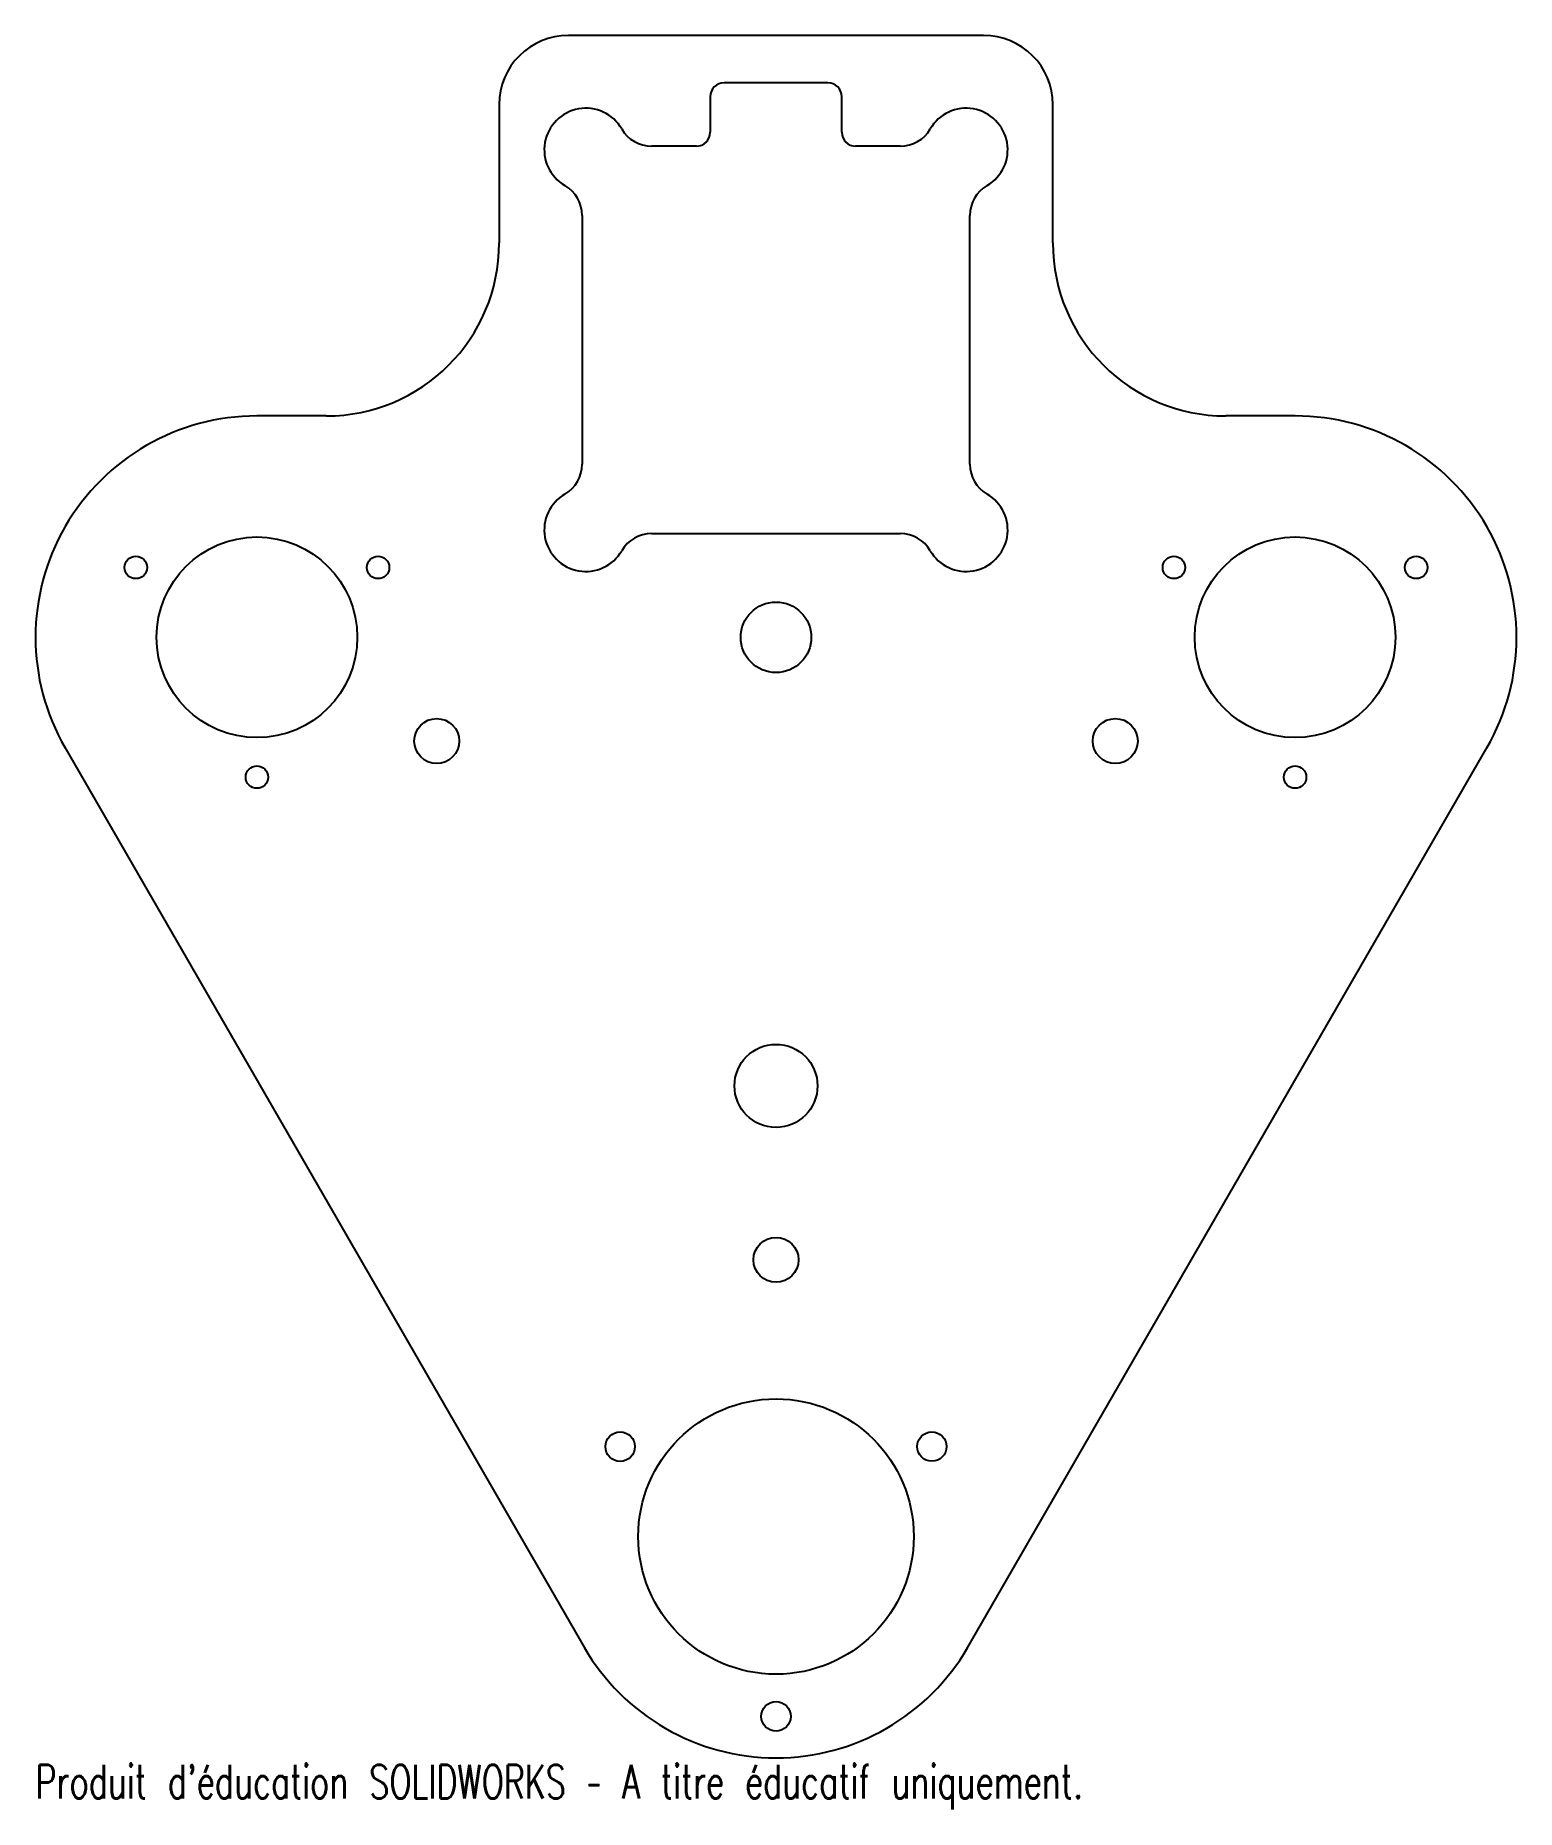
# Model space of a CAD drawing. Header units: millimetres. Extents: x -107 to 107, y -71 to 185.
import ezdxf

# ---------------------------------------------------------------- set-up
doc = ezdxf.new("R2010")
doc.units = ezdxf.units.MM
doc.styles.add('SLDTEXTSTYLE0', font='TXT', dxfattribs={"width": 0.7, "bigfont": 'bigfont'})

msp = doc.modelspace()

# ---------------------------------------------------------------- linework, layer by layer
at = {"color": 7, "linetype": 'Continuous', "lineweight": 25}
for p, q in [((30, 185), (-30, 185)), ((7.5, 178.15), (-7.5, 178.15)), ((-40, 175), (-40, 155)), ((-9.5, 176.15), (-9.5, 171.01)), ((9.5, 171.01), (9.5, 176.15)), ((40, 155), (40, 175)), ((-11.5, 169.01), (-17.97, 169.01)), ((17.97, 169.01), (11.5, 169.01)), ((-28.01, 158.97), (-28.01, 123.03)), ((28.01, 123.03), (28.01, 158.97)), ((-65, 130), (-75, 130)), ((75, 130), (65, 130)), ((-17.97, 112.99), (17.97, 112.99)), ((-102.72, 82.01), (-27.72, -47.99)), ((27.72, -47.99), (102.72, 82.01))]:
    msp.add_line(p, q, dxfattribs=at)
for centre, radius in [((-75, 98), 14.5), ((75, 98), 14.5), ((-92.5, 108.1), 1.62), ((-57.5, 108.1), 1.62), ((57.5, 108.1), 1.62), ((92.5, 108.1), 1.62), ((0, 98), 5.1), ((-49.02, 83), 3.25), ((49.02, 83), 3.25), ((-75, 77.79), 1.62), ((75, 77.79), 1.62), ((0, 33.15), 6), ((0, 8), 3.25), ((0, -32), 19.9), ((-22.52, -19), 2.13), ((22.52, -19), 2.12), ((0, -58), 2.13)]:
    msp.add_circle(centre, radius, dxfattribs=at)
for centre, radius, start, end in [((-30, 175), 10, 90, 180), ((30, 175), 10, 0, 90), ((-7.5, 176.15), 2, 90, 180), ((7.5, 176.15), 2, 0, 90), ((-27.48, 168.48), 6, 30.1729, 239.8271), ((27.48, 168.48), 6, 300.1729, 149.8271), ((-17.97, 174.01), 5, 210.1729, 270), ((-11.5, 171.01), 2, 270, 0), ((11.5, 171.01), 2, 180, 270), ((17.97, 174.01), 5, 270, 329.8271), ((-33.01, 158.97), 5, 0, 59.8271), ((33.01, 158.97), 5, 120.1729, 180), ((-65, 155), 25, 270, 0), ((65, 155), 25, 180, 270), ((-75, 98), 32, 90, 209.9816), ((75, 98), 32, 330.0184, 90), ((-33.01, 123.03), 5, 300.1729, 0), ((33.01, 123.03), 5, 180, 239.8271), ((-27.48, 113.52), 6, 120.1729, 329.8271), ((27.48, 113.52), 6, 210.1729, 59.8271), ((-17.97, 107.99), 5, 90, 149.8271), ((17.97, 107.99), 5, 30.1729, 90), ((0, -32), 32, 209.9816, 330.0184)]:
    msp.add_arc(centre, radius, start, end, dxfattribs=at)

# ---------------------------------------------------------------- texts
at = {"color": 7, "linetype": 'Continuous', "insert": (-107, -65.02), "char_height": 4.8336, "attachment_point": 1, "style": 'SLDTEXTSTYLE0'}
msp.add_mtext("Produit d'éducation SOLIDWORKS – A titre éducatif uniquement.", dxfattribs=at)

doc.saveas('drawing.dxf')
